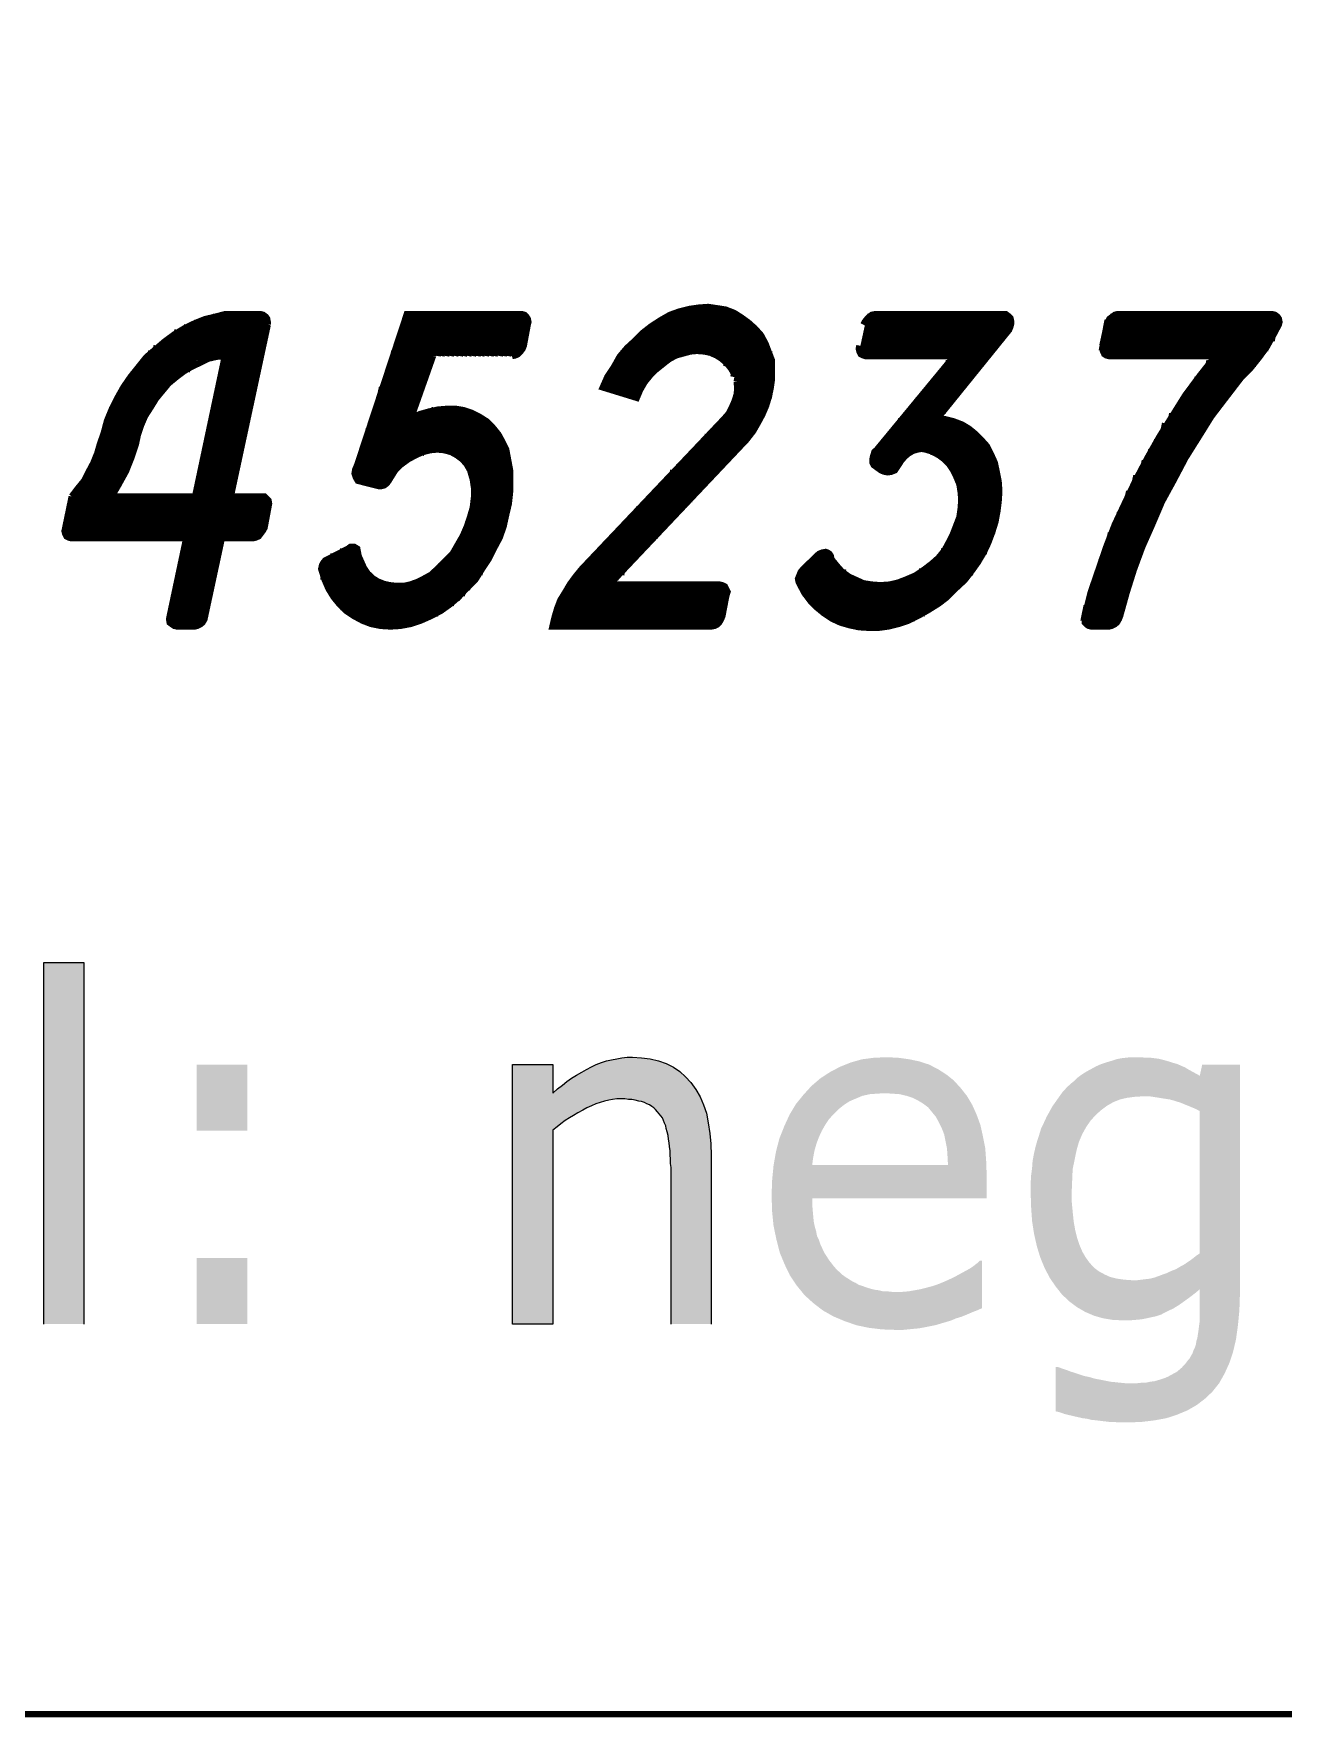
# Model space of a CAD drawing. Extents: x 489 to 720, y 1028 to 1176.
# Drawn here: x 691.658 to 693.833, y 1102.946 to 1105.875 of the extents above; entities that cross this region are included whole.
import ezdxf

# ---------------------------------------------------------------- set-up
doc = ezdxf.new("R2010")
doc.units = 0
doc.header["$MEASUREMENT"] = 0
doc.layers.add('M1280', color=7, linetype='Continuous')

msp = doc.modelspace()

# ---------------------------------------------------------------- hatches: boundary and pattern name
at = {"layer": 'M1280', "linetype": 'Continuous', "ltscale": 0.045455}
for points in [[(691.6761, 1103.6301), (691.6761, 1104.259), (691.7458, 1104.259), (691.7458, 1103.6301)], [(692.7674, 1103.6301), (692.7674, 1103.8876), (692.7674, 1103.8949), (692.7674, 1103.9023), (692.7666, 1103.9096), (692.7666, 1103.917), (692.7657, 1103.9244), (692.7657, 1103.9317), (692.7649, 1103.9391), (692.7641, 1103.9455), (692.7632, 1103.9519), (692.7624, 1103.9584), (692.7607, 1103.9648), (692.759, 1103.9703), (692.7582, 1103.9749), (692.7557, 1103.9795), (692.754, 1103.9841), (692.7523, 1103.9887), (692.7498, 1103.9924), (692.7464, 1103.9961), (692.7439, 1103.9997), (692.7405, 1104.0034), (692.7372, 1104.0062), (692.7338, 1104.0089), (692.7296, 1104.0117), (692.7254, 1104.0135), (692.7212, 1104.0154), (692.7161, 1104.0172), (692.7111, 1104.0181), (692.7052, 1104.02), (692.6993, 1104.0209), (692.6934, 1104.0209), (692.6867, 1104.0218), (692.68, 1104.0218), (692.6733, 1104.0218), (692.6657, 1104.0209), (692.659, 1104.02), (692.6514, 1104.0181), (692.6438, 1104.0154), (692.6363, 1104.0135), (692.6287, 1104.0099), (692.6211, 1104.0062), (692.6136, 1104.0025), (692.6051, 1103.9979), (692.5976, 1103.9933), (692.5909, 1103.9887), (692.5833, 1103.9841), (692.5757, 1103.9786), (692.569, 1103.9731), (692.5614, 1103.9676), (692.5614, 1103.6301), (692.4916, 1103.6301), (692.4916, 1104.0816), (692.5614, 1104.0816), (692.5614, 1104.0319), (692.5698, 1104.0393), (692.5782, 1104.0457), (692.5858, 1104.0522), (692.5942, 1104.0577), (692.6026, 1104.0632), (692.6119, 1104.0687), (692.6203, 1104.0733), (692.6287, 1104.0779), (692.6371, 1104.0816), (692.6463, 1104.0853), (692.6548, 1104.088), (692.664, 1104.0899), (692.6733, 1104.0917), (692.6817, 1104.0935), (692.6909, 1104.0944), (692.7002, 1104.0944), (692.7161, 1104.0935), (692.7313, 1104.0917), (692.7456, 1104.088), (692.759, 1104.0834), (692.7716, 1104.077), (692.7826, 1104.0696), (692.7926, 1104.0604), (692.8019, 1104.0503), (692.8103, 1104.0384), (692.8179, 1104.0255), (692.8238, 1104.0117), (692.8288, 1103.997), (692.8322, 1103.9804), (692.8347, 1103.962), (692.8364, 1103.9437), (692.8372, 1103.9234), (692.8372, 1103.6301)]]:
    msp.add_hatch(color=7, dxfattribs=at).paths.add_polyline_path(points, flags=0)
h = msp.add_hatch(color=7, dxfattribs=at)
h.paths.add_polyline_path([(691.9417, 1103.9666), (691.9417, 1104.0816), (692.03, 1104.0816), (692.03, 1103.9666)], flags=0)
h.paths.add_polyline_path([(691.9417, 1103.6301), (691.9417, 1103.7451), (692.03, 1103.7451), (692.03, 1103.6301)], flags=0)
h = msp.add_hatch(color=7, dxfattribs=at)
h.paths.add_polyline_path([(693.0129, 1103.849), (693.0129, 1103.8388), (693.0138, 1103.8287), (693.0146, 1103.8195), (693.0155, 1103.8094), (693.0171, 1103.8011), (693.0197, 1103.792), (693.0213, 1103.7837), (693.0247, 1103.7763), (693.0272, 1103.769), (693.0306, 1103.7616), (693.034, 1103.7543), (693.0382, 1103.7478), (693.0424, 1103.7414), (693.0466, 1103.7359), (693.0508, 1103.7304), (693.0558, 1103.7248), (693.0609, 1103.7202), (693.0659, 1103.7156), (693.071, 1103.712), (693.0768, 1103.7083), (693.0827, 1103.7046), (693.0886, 1103.7018), (693.0945, 1103.6982), (693.1012, 1103.6963), (693.108, 1103.6936), (693.1147, 1103.6917), (693.1214, 1103.6899), (693.129, 1103.689), (693.1365, 1103.6871), (693.1441, 1103.6871), (693.1517, 1103.6862), (693.1592, 1103.6862), (693.1693, 1103.6862), (693.1803, 1103.6871), (693.1912, 1103.689), (693.2013, 1103.6908), (693.2122, 1103.6936), (693.2223, 1103.6963), (693.2332, 1103.7), (693.2442, 1103.7046), (693.2543, 1103.7092), (693.2635, 1103.7138), (693.2719, 1103.7184), (693.2803, 1103.723), (693.2871, 1103.7267), (693.2938, 1103.7313), (693.2997, 1103.7359), (693.3047, 1103.7405), (693.3081, 1103.7405), (693.3081, 1103.6577), (693.2997, 1103.654), (693.2904, 1103.6504), (693.282, 1103.6467), (693.2728, 1103.643), (693.2635, 1103.6402), (693.2551, 1103.6366), (693.2459, 1103.6338), (693.2366, 1103.6311), (693.2274, 1103.6283), (693.2181, 1103.6265), (693.2089, 1103.6246), (693.1988, 1103.6228), (693.1895, 1103.6219), (693.1794, 1103.6209), (693.1702, 1103.62), (693.1601, 1103.62), (693.1349, 1103.6209), (693.1113, 1103.6237), (693.0895, 1103.6283), (693.0684, 1103.6357), (693.0491, 1103.6439), (693.0314, 1103.654), (693.0146, 1103.6669), (692.9995, 1103.6807), (692.986, 1103.6973), (692.9743, 1103.7147), (692.965, 1103.734), (692.9566, 1103.7543), (692.9507, 1103.7772), (692.9457, 1103.8011), (692.9432, 1103.826), (692.9423, 1103.8536), (692.9432, 1103.8802), (692.9457, 1103.906), (692.9499, 1103.9299), (692.9558, 1103.9529), (692.9642, 1103.974), (692.9734, 1103.9942), (692.9844, 1104.0126), (692.9978, 1104.0292), (693.0121, 1104.0448), (693.0272, 1104.0577), (693.0441, 1104.0687), (693.0617, 1104.0779), (693.0802, 1104.0853), (693.0995, 1104.0908), (693.1206, 1104.0935), (693.1424, 1104.0944), (693.1626, 1104.0935), (693.1819, 1104.0908), (693.1996, 1104.0871), (693.2164, 1104.0816), (693.2324, 1104.0733), (693.2467, 1104.0641), (693.2593, 1104.054), (693.2711, 1104.0411), (693.282, 1104.0273), (693.2913, 1104.0117), (693.2988, 1103.9951), (693.3055, 1103.9768), (693.3098, 1103.9575), (693.314, 1103.9363), (693.3156, 1103.9142), (693.3165, 1103.8903), (693.3165, 1103.849)], flags=0)
h.paths.add_polyline_path([(693.2492, 1103.9069), (693.2484, 1103.9216), (693.2475, 1103.9354), (693.245, 1103.9483), (693.2425, 1103.9602), (693.2383, 1103.9712), (693.2332, 1103.9814), (693.2282, 1103.9906), (693.2215, 1103.9988), (693.2147, 1104.0071), (693.2063, 1104.0135), (693.1971, 1104.0191), (693.1878, 1104.0237), (693.1769, 1104.0273), (693.1651, 1104.0301), (693.1525, 1104.031), (693.1391, 1104.0319), (693.1256, 1104.031), (693.113, 1104.0301), (693.1004, 1104.0273), (693.0895, 1104.0227), (693.0785, 1104.0181), (693.0684, 1104.0117), (693.0592, 1104.0043), (693.0508, 1103.9961), (693.0424, 1103.9869), (693.0356, 1103.9768), (693.0298, 1103.9666), (693.0247, 1103.9556), (693.0205, 1103.9446), (693.0171, 1103.9326), (693.0146, 1103.9198), (693.0129, 1103.9069)], flags=0)
h = msp.add_hatch(color=7, dxfattribs=at)
h.paths.add_polyline_path([(693.7571, 1103.6816), (693.7562, 1103.654), (693.7537, 1103.6283), (693.7503, 1103.6035), (693.7453, 1103.5823), (693.7386, 1103.5621), (693.7302, 1103.5437), (693.7209, 1103.5272), (693.7091, 1103.5124), (693.6965, 1103.5005), (693.6822, 1103.4895), (693.6663, 1103.4803), (693.6486, 1103.4729), (693.6293, 1103.4665), (693.6091, 1103.4628), (693.5864, 1103.46), (693.5628, 1103.4591), (693.5544, 1103.4591), (693.546, 1103.4591), (693.5376, 1103.46), (693.53, 1103.46), (693.5216, 1103.461), (693.5141, 1103.4619), (693.5065, 1103.4628), (693.4981, 1103.4637), (693.4905, 1103.4656), (693.483, 1103.4665), (693.4754, 1103.4683), (693.467, 1103.4702), (693.4594, 1103.472), (693.4519, 1103.4738), (693.4443, 1103.4766), (693.4367, 1103.4784), (693.4367, 1103.5557), (693.4401, 1103.5557), (693.4451, 1103.5538), (693.4502, 1103.552), (693.4561, 1103.5501), (693.4628, 1103.5474), (693.4695, 1103.5455), (693.4771, 1103.5428), (693.4855, 1103.54), (693.4947, 1103.5382), (693.504, 1103.5354), (693.5132, 1103.5336), (693.5225, 1103.5318), (693.5317, 1103.5299), (693.541, 1103.529), (693.5494, 1103.5281), (693.5586, 1103.5272), (693.5679, 1103.5272), (693.5771, 1103.5272), (693.5855, 1103.5281), (693.5931, 1103.5281), (693.6007, 1103.5299), (693.6082, 1103.5308), (693.615, 1103.5327), (693.6209, 1103.5345), (693.6267, 1103.5364), (693.6326, 1103.5391), (693.6377, 1103.5419), (693.6427, 1103.5446), (693.6478, 1103.5474), (693.652, 1103.5511), (693.6562, 1103.5547), (693.6595, 1103.5584), (693.6629, 1103.5621), (693.6663, 1103.5667), (693.6696, 1103.5704), (693.6721, 1103.575), (693.6747, 1103.5796), (693.6763, 1103.5842), (693.6789, 1103.5897), (693.6806, 1103.5952), (693.6814, 1103.6007), (693.6831, 1103.6062), (693.6839, 1103.6117), (693.6848, 1103.6173), (693.6856, 1103.6237), (693.6864, 1103.6301), (693.6873, 1103.6366), (693.6873, 1103.643), (693.6873, 1103.6504), (693.6873, 1103.6908), (693.6797, 1103.6844), (693.6713, 1103.6779), (693.6637, 1103.6724), (693.6562, 1103.6669), (693.6494, 1103.6623), (693.6419, 1103.6577), (693.6343, 1103.654), (693.6267, 1103.6504), (693.62, 1103.6467), (693.6116, 1103.6439), (693.6032, 1103.6421), (693.5948, 1103.6402), (693.5855, 1103.6384), (693.5755, 1103.6375), (693.5645, 1103.6366), (693.5544, 1103.6366), (693.5359, 1103.6375), (693.5191, 1103.6402), (693.5031, 1103.6448), (693.488, 1103.6513), (693.4737, 1103.6596), (693.4603, 1103.6697), (693.4476, 1103.6816), (693.4367, 1103.6954), (693.4266, 1103.7101), (693.4174, 1103.7276), (693.4098, 1103.746), (693.4039, 1103.7653), (693.3989, 1103.7874), (693.3955, 1103.8094), (693.3938, 1103.8342), (693.393, 1103.86), (693.393, 1103.8747), (693.3938, 1103.8885), (693.3955, 1103.9014), (693.3964, 1103.9142), (693.3989, 1103.9271), (693.4014, 1103.9381), (693.4048, 1103.9501), (693.4081, 1103.9602), (693.4115, 1103.9712), (693.4165, 1103.9814), (693.4207, 1103.9906), (693.4258, 1103.9997), (693.4308, 1104.0089), (693.4367, 1104.0172), (693.4426, 1104.0255), (693.4485, 1104.0338), (693.4552, 1104.0411), (693.4619, 1104.0476), (693.4687, 1104.0531), (693.4754, 1104.0595), (693.483, 1104.065), (693.4905, 1104.0696), (693.4989, 1104.0742), (693.5073, 1104.0788), (693.5158, 1104.0825), (693.5242, 1104.0853), (693.5334, 1104.088), (693.5418, 1104.0908), (693.5502, 1104.0926), (693.5586, 1104.0935), (693.567, 1104.0944), (693.5755, 1104.0944), (693.5847, 1104.0944), (693.5931, 1104.0935), (693.6015, 1104.0935), (693.6091, 1104.0926), (693.6158, 1104.0917), (693.6234, 1104.0899), (693.6301, 1104.088), (693.636, 1104.0862), (693.6419, 1104.0843), (693.6486, 1104.0825), (693.6545, 1104.0797), (693.6612, 1104.077), (693.6671, 1104.0733), (693.6738, 1104.0696), (693.6806, 1104.0659), (693.6873, 1104.0623), (693.6915, 1104.0816), (693.7571, 1104.0816), (693.7571, 1103.6807)], flags=0)
h.paths.add_polyline_path([(693.6873, 1104.0007), (693.6806, 1104.0043), (693.6738, 1104.0071), (693.6671, 1104.0099), (693.6604, 1104.0126), (693.6536, 1104.0154), (693.6478, 1104.0172), (693.6419, 1104.0191), (693.6351, 1104.0209), (693.6293, 1104.0218), (693.6234, 1104.0227), (693.6175, 1104.0237), (693.6116, 1104.0246), (693.6057, 1104.0255), (693.5998, 1104.0264), (693.5939, 1104.0264), (693.5881, 1104.0264), (693.5738, 1104.0255), (693.5603, 1104.0237), (693.5485, 1104.0209), (693.5368, 1104.0163), (693.5258, 1104.0099), (693.5158, 1104.0025), (693.5065, 1103.9942), (693.4973, 1103.9841), (693.4897, 1103.9731), (693.483, 1103.9611), (693.4771, 1103.9473), (693.4729, 1103.9326), (693.4695, 1103.9161), (693.4661, 1103.8995), (693.4653, 1103.8811), (693.4645, 1103.8618), (693.4645, 1103.8434), (693.4661, 1103.826), (693.4678, 1103.8094), (693.4703, 1103.7947), (693.4737, 1103.7809), (693.4779, 1103.768), (693.483, 1103.7561), (693.4888, 1103.746), (693.4956, 1103.7368), (693.5031, 1103.7285), (693.5115, 1103.7221), (693.5216, 1103.7166), (693.5317, 1103.712), (693.5435, 1103.7092), (693.5561, 1103.7074), (693.5704, 1103.7064), (693.578, 1103.7064), (693.5855, 1103.7074), (693.5931, 1103.7083), (693.6007, 1103.7092), (693.6082, 1103.711), (693.6158, 1103.7138), (693.6234, 1103.7166), (693.6309, 1103.7193), (693.6385, 1103.723), (693.6461, 1103.7258), (693.6536, 1103.7304), (693.6604, 1103.734), (693.6671, 1103.7386), (693.6738, 1103.7432), (693.6806, 1103.7487), (693.6873, 1103.7533)], flags=0)

# ---------------------------------------------------------------- linework, layer by layer
at = {"layer": 'M1280', "color": 7, "linetype": 'Continuous', "ltscale": 0.045455, "const_width": 0.0112}
for points in [[(675.0281, 1118.0131), (675.0281, 1120.0154), (720.2213, 1120.0154), (720.2213, 1102.9517), (675.0281, 1102.9517)], [(692.0656, 1105.3688), (692.0656, 1105.3733), (692.0645, 1105.379), (692.0622, 1105.3824), (692.0577, 1105.3858), (692.0531, 1105.387), (691.9918, 1105.387), (691.9736, 1105.3824), (691.9554, 1105.3779), (691.9384, 1105.371), (691.9202, 1105.362), (691.9031, 1105.3517), (691.8861, 1105.3392), (691.8702, 1105.3256), (691.8543, 1105.312), (691.8406, 1105.2949), (691.827, 1105.2779), (691.8145, 1105.2597), (691.8043, 1105.2415), (691.7941, 1105.221), (691.7861, 1105.2017), (691.7804, 1105.1801), (691.7736, 1105.1608), (691.7691, 1105.1449), (691.7622, 1105.1279), (691.7543, 1105.1131), (691.7463, 1105.0972), (691.735, 1105.0835), (691.7247, 1105.0699)], [(692.0066, 1105.387), (691.8952, 1104.862), (691.8941, 1104.8563), (691.8952, 1104.8506), (691.8997, 1104.8472), (691.9031, 1104.8449), (691.9077, 1104.8438), (691.9384, 1104.8438), (691.9429, 1104.8449), (691.9475, 1104.8472), (691.952, 1104.8506), (691.9554, 1104.8563), (691.9566, 1104.862)], [(691.8997, 1104.8438), (692.0145, 1105.387)], [(691.9077, 1104.8438), (692.0225, 1105.387)], [(691.9145, 1104.8438), (692.0304, 1105.387)], [(691.9225, 1104.8438), (692.0384, 1105.387)], [(691.9293, 1104.8438), (692.0452, 1105.387)], [(691.9384, 1104.8438), (692.0531, 1105.387)], [(691.9463, 1104.8438), (692.0611, 1105.387)], [(691.9588, 1105.3063), (691.9759, 1105.387)], [(691.9679, 1105.3142), (691.9838, 1105.387)], [(691.9759, 1105.3142), (691.9918, 1105.387)], [(691.9838, 1105.3142), (691.9997, 1105.387)], [(692.3531, 1105.3142), (692.3145, 1105.2051), (692.3304, 1105.2131), (692.3463, 1105.2176), (692.3622, 1105.221), (692.377, 1105.2222), (692.3929, 1105.2222), (692.4066, 1105.2199), (692.4202, 1105.2154), (692.4338, 1105.2085), (692.4463, 1105.2006), (692.4566, 1105.1904), (692.4668, 1105.1779), (692.4736, 1105.1654), (692.4804, 1105.1517), (692.4838, 1105.1335), (692.4872, 1105.1154), (692.4872, 1105.096), (692.4872, 1105.0779), (692.485, 1105.0574), (692.4804, 1105.0381), (692.4759, 1105.0176), (692.4691, 1104.9983), (692.4588, 1104.979), (692.4497, 1104.9608), (692.4384, 1104.9438), (692.427, 1104.9256), (692.4122, 1104.9108), (692.3975, 1104.8949), (692.3827, 1104.8824), (692.3668, 1104.871), (692.3497, 1104.862), (692.3316, 1104.854), (692.3145, 1104.8483), (692.2963, 1104.8449), (692.2793, 1104.8438), (692.2622, 1104.8449), (692.2452, 1104.8483), (692.2304, 1104.854), (692.2156, 1104.862), (692.202, 1104.871), (692.1906, 1104.8824), (692.1804, 1104.8949), (692.1713, 1104.9097), (692.1645, 1104.9256), (692.1588, 1104.9438), (692.16, 1104.9495), (692.1622, 1104.954), (692.1656, 1104.9585), (692.1702, 1104.9608), (692.2054, 1104.979), (692.21, 1104.9824), (692.2156, 1104.9824), (692.2213, 1104.979), (692.2236, 1104.9665), (692.2281, 1104.9563), (692.2327, 1104.946), (692.2395, 1104.9358), (692.2475, 1104.9279), (692.2566, 1104.9222), (692.2679, 1104.9176), (692.2781, 1104.9154), (692.2895, 1104.9142), (692.302, 1104.9142), (692.3134, 1104.9165), (692.3259, 1104.921), (692.3372, 1104.9267), (692.3497, 1104.9335), (692.3622, 1104.9449), (692.3747, 1104.9574), (692.3872, 1104.9699), (692.3963, 1104.9858), (692.4054, 1105.0017), (692.4122, 1105.0176), (692.4179, 1105.0347), (692.4225, 1105.0506), (692.4247, 1105.0688), (692.4247, 1105.0847), (692.4225, 1105.0995), (692.4179, 1105.1154), (692.4122, 1105.1256), (692.4043, 1105.1347), (692.3952, 1105.1415), (692.385, 1105.1472), (692.3725, 1105.1506), (692.3611, 1105.1517), (692.3486, 1105.1506), (692.335, 1105.1472), (692.3225, 1105.1415), (692.31, 1105.1347), (692.2975, 1105.1256), (692.2872, 1105.1154), (692.2759, 1105.0972), (692.2725, 1105.0926), (692.2679, 1105.0892), (692.2634, 1105.0881), (692.2588, 1105.0881), (692.2225, 1105.0972), (692.2191, 1105.1029), (692.2168, 1105.1097), (692.2179, 1105.1165), (692.2213, 1105.1245), (692.3077, 1105.387), (692.5077, 1105.387), (692.5122, 1105.3858), (692.5156, 1105.3824), (692.5179, 1105.379), (692.5191, 1105.3733), (692.5179, 1105.3688), (692.5111, 1105.3324), (692.5088, 1105.3267), (692.5054, 1105.3222), (692.5009, 1105.3176), (692.4963, 1105.3154), (692.4906, 1105.3142)], [(692.2429, 1105.0881), (692.3077, 1105.387)], [(692.2509, 1105.0881), (692.3145, 1105.387)], [(692.2588, 1105.0881), (692.3225, 1105.387)], [(692.2668, 1105.0881), (692.3293, 1105.387)], [(692.2759, 1105.0972), (692.3372, 1105.387)], [(692.2872, 1105.1154), (692.3463, 1105.387)], [(692.2963, 1105.1245), (692.3531, 1105.387)], [(692.3338, 1105.2597), (692.3611, 1105.387)], [(692.3531, 1105.3142), (692.3679, 1105.387)], [(692.3611, 1105.3142), (692.3759, 1105.387)], [(692.3679, 1105.3142), (692.3838, 1105.387)], [(692.3759, 1105.3142), (692.3918, 1105.387)], [(692.3838, 1105.3142), (692.3997, 1105.387)], [(692.3918, 1105.3142), (692.4066, 1105.387)], [(692.3997, 1105.3142), (692.4145, 1105.387)], [(692.4066, 1105.3142), (692.4225, 1105.387)], [(692.4145, 1105.3142), (692.4304, 1105.387)], [(692.4225, 1105.3142), (692.4372, 1105.387)], [(692.4304, 1105.3142), (692.4452, 1105.387)], [(692.4372, 1105.3142), (692.4531, 1105.387)], [(692.4452, 1105.3142), (692.46, 1105.387)], [(692.4531, 1105.3142), (692.4691, 1105.387)], [(692.46, 1105.3142), (692.4759, 1105.387)], [(692.4691, 1105.3142), (692.4838, 1105.387)], [(692.4759, 1105.3142), (692.4906, 1105.387)], [(692.4838, 1105.3142), (692.4986, 1105.387)], [(692.4906, 1105.3142), (692.5077, 1105.387)], [(692.4986, 1105.3142), (692.5145, 1105.387)], [(692.8816, 1105.2699), (692.8827, 1105.2574), (692.8816, 1105.2472), (692.8781, 1105.2358), (692.8736, 1105.2256), (692.8679, 1105.2142), (692.86, 1105.2051), (692.6122, 1104.9438), (692.602, 1104.9313), (692.5918, 1104.9176), (692.5838, 1104.904), (692.5747, 1104.8892), (692.5691, 1104.8745), (692.5645, 1104.8585), (692.5611, 1104.8438), (692.8372, 1104.8438), (692.8429, 1104.8449), (692.8475, 1104.8472), (692.8509, 1104.8506), (692.8543, 1104.8563), (692.8566, 1104.862), (692.8634, 1104.8972), (692.8656, 1104.904), (692.8634, 1104.9085), (692.8611, 1104.9131), (692.8566, 1104.9154), (692.852, 1104.9165), (692.66, 1104.9165), (692.8986, 1105.1688), (692.91, 1105.1835), (692.9179, 1105.1972), (692.9259, 1105.212), (692.9327, 1105.2279), (692.9372, 1105.2426), (692.9406, 1105.2585), (692.9429, 1105.2745), (692.9429, 1105.2904), (692.9429, 1105.3063), (692.9372, 1105.321), (692.9316, 1105.3358), (692.9236, 1105.3506), (692.9134, 1105.362), (692.902, 1105.3722), (692.8895, 1105.3813), (692.877, 1105.3892), (692.8622, 1105.3949), (692.8475, 1105.3972), (692.8316, 1105.3995), (692.8156, 1105.3983), (692.7997, 1105.396), (692.7816, 1105.3915), (692.7656, 1105.3858), (692.7497, 1105.3767), (692.7338, 1105.3665), (692.7191, 1105.3551), (692.7054, 1105.3415), (692.6906, 1105.3279), (692.6781, 1105.3131), (692.6679, 1105.2949), (692.6566, 1105.2779), (692.6486, 1105.2597), (692.7077, 1105.2415), (692.7134, 1105.2551), (692.7213, 1105.2688), (692.7304, 1105.2801), (692.7406, 1105.2904), (692.752, 1105.2995), (692.7634, 1105.3085), (692.7759, 1105.3154), (692.7884, 1105.3188), (692.8009, 1105.3222), (692.8122, 1105.3233), (692.8259, 1105.3222), (692.8361, 1105.3199), (692.8463, 1105.3154), (692.8554, 1105.3097), (692.8656, 1105.3006), (692.8725, 1105.2915), (692.8781, 1105.2813)], [(692.7497, 1105.296), (692.7679, 1105.387)], [(692.7588, 1105.3063), (692.7759, 1105.387)], [(692.7679, 1105.3142), (692.7861, 1105.396)], [(692.7759, 1105.3142), (692.7941, 1105.396)], [(692.7827, 1105.3142), (692.8009, 1105.396)], [(692.7941, 1105.3233), (692.8088, 1105.396)], [(692.8009, 1105.3233), (692.8156, 1105.396)], [(692.8088, 1105.3233), (692.8236, 1105.396)], [(692.8156, 1105.3233), (692.8316, 1105.396)], [(692.8236, 1105.3233), (692.8395, 1105.396)], [(692.8316, 1105.3233), (692.8475, 1105.396)], [(692.8372, 1105.3142), (692.8543, 1105.396)], [(692.8452, 1105.3142), (692.8622, 1105.396)], [(692.852, 1105.3142), (692.8702, 1105.396)], [(692.8577, 1105.3063), (692.8759, 1105.387)], [(692.8634, 1105.296), (692.8838, 1105.387)], [(693.0952, 1105.3324), (693.0941, 1105.3267), (693.0952, 1105.3222), (693.0975, 1105.3176), (693.102, 1105.3154), (693.1054, 1105.3142), (693.26, 1105.3142), (693.1259, 1105.1517), (693.1213, 1105.1472), (693.1191, 1105.1404), (693.1179, 1105.1347), (693.1179, 1105.129), (693.1202, 1105.1245), (693.1327, 1105.1154), (693.1384, 1105.1131), (693.1441, 1105.112), (693.1509, 1105.1131), (693.1566, 1105.1154), (693.1679, 1105.1324), (693.1736, 1105.1392), (693.1804, 1105.1449), (693.1884, 1105.1495), (693.1963, 1105.1517), (693.2031, 1105.1529), (693.21, 1105.1517), (693.2213, 1105.1483), (693.2338, 1105.1415), (693.2429, 1105.1347), (693.2509, 1105.1267), (693.2577, 1105.1165), (693.2634, 1105.1051), (693.2691, 1105.0915), (693.2713, 1105.0779), (693.2725, 1105.0642), (693.2713, 1105.0483), (693.2691, 1105.0335), (693.2634, 1105.0188), (693.2577, 1105.004), (693.2509, 1104.9904), (693.2429, 1104.9756), (693.2327, 1104.9631), (693.2213, 1104.9529), (693.2077, 1104.9426), (693.1929, 1104.9324), (693.177, 1104.9256), (693.1622, 1104.9199), (693.1475, 1104.9165), (693.1316, 1104.9154), (693.1168, 1104.9165), (693.102, 1104.9188), (693.0895, 1104.9245), (693.077, 1104.9301), (693.0645, 1104.9392), (693.0554, 1104.9495), (693.0463, 1104.9608), (693.0452, 1104.9665), (693.0429, 1104.9699), (693.0395, 1104.9722), (693.0361, 1104.9733), (693.0304, 1104.9722), (693.0247, 1104.9699), (692.9975, 1104.9438), (692.9929, 1104.9381), (692.9906, 1104.9324), (692.9884, 1104.9267), (692.9895, 1104.921), (692.9918, 1104.9165), (692.9997, 1104.9017), (693.01, 1104.8881), (693.0213, 1104.8767), (693.0338, 1104.8665), (693.0475, 1104.8574), (693.0622, 1104.8506), (693.0781, 1104.846), (693.0941, 1104.8426), (693.1111, 1104.8415), (693.1281, 1104.8415), (693.1452, 1104.8438), (693.1634, 1104.8483), (693.1804, 1104.854), (693.1986, 1104.8631), (693.2145, 1104.8722), (693.2327, 1104.8835), (693.2475, 1104.8949), (693.2622, 1104.9097), (693.2781, 1104.9245), (693.2895, 1104.9392), (693.3009, 1104.9551), (693.3111, 1104.9722), (693.3191, 1104.9892), (693.3259, 1105.0074), (693.3316, 1105.0256), (693.335, 1105.0438), (693.3372, 1105.0608), (693.3384, 1105.079), (693.3372, 1105.096), (693.3338, 1105.1131), (693.3304, 1105.129), (693.3236, 1105.1438), (693.3168, 1105.1574), (693.3066, 1105.1688), (693.2963, 1105.179), (693.285, 1105.1881), (693.2736, 1105.1949), (693.2588, 1105.2006), (693.2452, 1105.204), (693.2304, 1105.2051), (693.3554, 1105.3597), (693.3577, 1105.3654), (693.3588, 1105.3699), (693.3588, 1105.3756), (693.3577, 1105.3801), (693.3543, 1105.3835), (693.3497, 1105.387), (693.3441, 1105.387), (693.1225, 1105.387), (693.1168, 1105.3858), (693.1122, 1105.3824), (693.1088, 1105.379), (693.1043, 1105.3733), (693.102, 1105.3688)], [(693.0986, 1105.3142), (693.1145, 1105.387)], [(693.1054, 1105.3142), (693.1225, 1105.387)], [(693.1145, 1105.3142), (693.1293, 1105.387)], [(693.1225, 1105.3142), (693.1372, 1105.387)], [(693.1293, 1105.3142), (693.1441, 1105.387)], [(693.1372, 1105.3142), (693.1531, 1105.387)], [(693.1441, 1105.3142), (693.16, 1105.387)], [(693.1531, 1105.3142), (693.1679, 1105.387)], [(693.16, 1105.3142), (693.1759, 1105.387)], [(693.1679, 1105.3142), (693.1827, 1105.387)], [(693.1759, 1105.3142), (693.1918, 1105.387)], [(693.1827, 1105.3142), (693.1986, 1105.387)], [(693.1918, 1105.3142), (693.2066, 1105.387)], [(693.1986, 1105.3142), (693.2145, 1105.387)], [(693.2066, 1105.3142), (693.2213, 1105.387)], [(693.2145, 1105.3142), (693.2304, 1105.387)], [(693.2213, 1105.3142), (693.2372, 1105.387)], [(693.2304, 1105.3142), (693.2452, 1105.387)], [(693.2372, 1105.3142), (693.252, 1105.387)], [(693.2452, 1105.3142), (693.26, 1105.387)], [(693.2509, 1105.2335), (693.2838, 1105.387)], [(693.252, 1105.3142), (693.2691, 1105.387)], [(693.26, 1105.3142), (693.2759, 1105.387)], [(693.26, 1105.2415), (693.2906, 1105.387)], [(693.2725, 1105.2597), (693.2986, 1105.387)], [(693.2816, 1105.2699), (693.3054, 1105.387)], [(693.2929, 1105.287), (693.3145, 1105.387)], [(693.302, 1105.296), (693.3225, 1105.387)], [(693.3122, 1105.3063), (693.3293, 1105.387)], [(693.3236, 1105.3233), (693.3372, 1105.387)], [(693.3441, 1105.387), (693.3327, 1105.3324)], [(693.3441, 1105.3506), (693.3531, 1105.387)], [(693.5179, 1105.3324), (693.5179, 1105.3267), (693.5191, 1105.3222), (693.5213, 1105.3176), (693.5247, 1105.3154), (693.5293, 1105.3142), (693.7145, 1105.3142), (693.6884, 1105.2813), (693.6622, 1105.246), (693.6395, 1105.2097), (693.6168, 1105.1733), (693.5963, 1105.137), (693.5759, 1105.0983), (693.5577, 1105.0597), (693.5395, 1105.021), (693.5247, 1104.9824), (693.5111, 1104.9426), (693.4975, 1104.9029), (693.4872, 1104.862), (693.4872, 1104.8563), (693.4872, 1104.8506), (693.4906, 1104.8472), (693.4941, 1104.8449), (693.4986, 1104.8438), (693.5293, 1104.8438), (693.5338, 1104.8449), (693.5384, 1104.8472), (693.5429, 1104.8506), (693.5463, 1104.8563), (693.5486, 1104.862), (693.56, 1104.9029), (693.5725, 1104.9426), (693.5872, 1104.9824), (693.6043, 1105.021), (693.6213, 1105.0608), (693.6418, 1105.0983), (693.6622, 1105.137), (693.685, 1105.1733), (693.7077, 1105.2097), (693.7338, 1105.2438), (693.76, 1105.2779), (693.7759, 1105.2938), (693.7895, 1105.3108), (693.8031, 1105.329), (693.8145, 1105.3495), (693.8247, 1105.3688), (693.8259, 1105.3733), (693.8247, 1105.379), (693.8225, 1105.3824), (693.8179, 1105.3858), (693.8134, 1105.387), (693.5441, 1105.387), (693.5395, 1105.3858), (693.535, 1105.3824), (693.5304, 1105.379), (693.527, 1105.3733), (693.5259, 1105.3688), (693.5179, 1105.3324), (693.5259, 1105.3688)], [(693.5225, 1105.3142), (693.5372, 1105.387)], [(693.5293, 1105.3142), (693.5441, 1105.387)], [(693.5372, 1105.3142), (693.5531, 1105.387)], [(693.5441, 1105.3142), (693.56, 1105.387)], [(693.5531, 1105.3142), (693.5679, 1105.387)], [(693.56, 1105.3142), (693.5759, 1105.387)], [(693.5679, 1105.3142), (693.5827, 1105.387)], [(693.5759, 1105.3142), (693.5918, 1105.387)], [(693.5827, 1105.3142), (693.5986, 1105.387)], [(693.5918, 1105.3142), (693.6066, 1105.387)], [(693.5986, 1105.3142), (693.6134, 1105.387)], [(693.6066, 1105.3142), (693.6213, 1105.387)], [(693.6134, 1105.3142), (693.6293, 1105.387)], [(693.6213, 1105.3142), (693.6372, 1105.387)], [(693.6293, 1105.3142), (693.6452, 1105.387)], [(693.6372, 1105.3142), (693.652, 1105.387)], [(693.6452, 1105.3142), (693.66, 1105.387)], [(693.652, 1105.3142), (693.6668, 1105.387)], [(693.66, 1105.3142), (693.6759, 1105.387)], [(693.6668, 1105.3142), (693.6838, 1105.387)], [(693.6759, 1105.3142), (693.6906, 1105.387)], [(693.6838, 1105.3142), (693.6986, 1105.387)], [(693.685, 1105.1779), (693.7293, 1105.387)], [(693.6906, 1105.3142), (693.7054, 1105.387)], [(693.6963, 1105.1972), (693.7372, 1105.387)], [(693.6986, 1105.3142), (693.7145, 1105.387)], [(693.7054, 1105.3142), (693.7213, 1105.387)], [(693.7054, 1105.2051), (693.7441, 1105.387)], [(693.7179, 1105.2245), (693.7531, 1105.387)], [(693.7293, 1105.2415), (693.76, 1105.387)], [(693.7384, 1105.2506), (693.7679, 1105.387)], [(693.7497, 1105.2699), (693.7759, 1105.387)], [(693.76, 1105.2779), (693.7827, 1105.387)], [(693.7702, 1105.287), (693.7906, 1105.387)], [(693.7793, 1105.296), (693.7986, 1105.387)], [(693.7906, 1105.3142), (693.8066, 1105.387)], [(693.8009, 1105.3233), (693.8134, 1105.387)], [(693.8122, 1105.3404), (693.8213, 1105.387)], [(691.8872, 1105.2597), (691.9088, 1105.3597)], [(691.8986, 1105.2699), (691.9168, 1105.3597)], [(691.9077, 1105.2779), (691.9259, 1105.3688)], [(691.9168, 1105.287), (691.9338, 1105.3688)], [(691.9247, 1105.287), (691.9441, 1105.3767)], [(691.9338, 1105.296), (691.952, 1105.3767)], [(691.9441, 1105.3063), (691.9588, 1105.3767)], [(691.952, 1105.3063), (691.9668, 1105.3767)], [(691.9566, 1104.862), (692.0656, 1105.3688)], [(692.6986, 1105.2415), (692.7236, 1105.3597)], [(692.7077, 1105.2415), (692.7338, 1105.3688)], [(692.7202, 1105.2699), (692.7406, 1105.3688)], [(692.7293, 1105.2779), (692.7509, 1105.3767)], [(692.7384, 1105.287), (692.7588, 1105.3767)], [(692.8577, 1105.1245), (692.9111, 1105.3688)], [(692.8702, 1105.1415), (692.9168, 1105.3597)], [(692.8725, 1105.296), (692.8895, 1105.3767)], [(692.8759, 1105.2779), (692.8963, 1105.3767)], [(692.8816, 1105.2699), (692.902, 1105.3688)], [(693.3554, 1105.3597), (693.3588, 1105.3767)], [(693.5168, 1105.3233), (693.527, 1105.3767)], [(691.8361, 1105.1608), (691.8725, 1105.3324)], [(691.8543, 1105.2142), (691.8804, 1105.3324)], [(691.8668, 1105.2335), (691.8895, 1105.3404)], [(691.8781, 1105.2506), (691.8997, 1105.3506)], [(692.6781, 1105.2506), (692.6952, 1105.3324)], [(692.685, 1105.2506), (692.7054, 1105.3404)], [(692.6929, 1105.2506), (692.7145, 1105.3506)], [(692.8793, 1105.1517), (692.9225, 1105.3506)], [(692.8895, 1105.1608), (692.9281, 1105.3404)], [(692.8986, 1105.1688), (692.9338, 1105.3324)], [(691.7793, 1104.9972), (691.8418, 1105.296)], [(691.9918, 1105.3142), (691.977, 1105.3131), (691.9622, 1105.3097), (691.9486, 1105.3029), (691.9338, 1105.296), (691.9202, 1105.2881), (691.9066, 1105.2779), (691.8929, 1105.2665), (691.8816, 1105.2529), (691.8713, 1105.2404), (691.8622, 1105.2256), (691.852, 1105.2097), (691.8452, 1105.1938), (691.8395, 1105.1767), (691.8361, 1105.1608), (691.8281, 1105.137), (691.8191, 1105.1142), (691.8066, 1105.0915), (691.7941, 1105.0699), (691.9406, 1105.0699)], [(691.8054, 1105.0881), (691.8509, 1105.3063)], [(691.8191, 1105.1154), (691.8634, 1105.3233)], [(692.2372, 1105.0972), (692.2861, 1105.3233)], [(692.6645, 1105.2597), (692.6747, 1105.3063)], [(692.6702, 1105.2506), (692.685, 1105.3233)], [(692.9111, 1105.1881), (692.9384, 1105.3233)], [(692.9225, 1105.2051), (692.9429, 1105.3063)], [(693.2179, 1105.1517), (693.2509, 1105.3063)], [(693.2395, 1105.2142), (693.26, 1105.3142)], [(693.6736, 1105.1608), (693.7043, 1105.3063)], [(691.7622, 1104.9972), (691.8213, 1105.2699)], [(691.7702, 1104.9972), (691.8327, 1105.287)], [(692.6566, 1105.2597), (692.6622, 1105.287)], [(693.2031, 1105.1517), (693.2304, 1105.2779)], [(693.21, 1105.1517), (693.2395, 1105.287)], [(693.6486, 1105.1154), (693.6838, 1105.2779)], [(693.66, 1105.1324), (693.6929, 1105.287)], [(691.7554, 1104.9972), (691.8088, 1105.2506)], [(692.2304, 1105.0972), (692.2645, 1105.2597)], [(692.9372, 1105.2415), (692.9406, 1105.2597)], [(693.177, 1105.1415), (693.1986, 1105.2415)], [(693.1861, 1105.1517), (693.2088, 1105.2506)], [(693.1952, 1105.1517), (693.2179, 1105.2597)], [(693.6213, 1105.0608), (693.66, 1105.2415)], [(693.6361, 1105.0881), (693.6725, 1105.2597)], [(691.7475, 1104.9972), (691.7952, 1105.2245)], [(692.3168, 1105.1415), (692.3316, 1105.2142)], [(692.3236, 1105.1415), (692.3395, 1105.2142)], [(692.3316, 1105.1415), (692.3475, 1105.2142)], [(692.3418, 1105.1517), (692.3566, 1105.2245)], [(692.3497, 1105.1517), (692.3645, 1105.2245)], [(692.3566, 1105.1517), (692.3725, 1105.2245)], [(692.3645, 1105.1517), (692.3793, 1105.2245)], [(692.3725, 1105.1517), (692.3884, 1105.2245)], [(692.3793, 1105.1517), (692.3952, 1105.2245)], [(692.3861, 1105.1415), (692.4031, 1105.2245)], [(692.3941, 1105.1415), (692.4088, 1105.2142)], [(692.4009, 1105.1415), (692.4156, 1105.2142)], [(692.4066, 1105.1324), (692.4247, 1105.2142)], [(692.4122, 1105.1245), (692.4316, 1105.2142)], [(692.8486, 1105.1154), (692.8725, 1105.2245)], [(693.1566, 1105.1154), (693.177, 1105.2142)], [(693.1679, 1105.1324), (693.1884, 1105.2245)], [(693.5929, 1104.9972), (693.6395, 1105.2142)], [(693.6077, 1105.0335), (693.6486, 1105.2245)], [(692.2225, 1105.0972), (692.2418, 1105.1881)], [(692.3077, 1105.1324), (692.3225, 1105.2051)], [(692.3941, 1104.8892), (692.4566, 1105.1881)], [(692.4179, 1105.1154), (692.4372, 1105.2051)], [(692.4225, 1105.0972), (692.4452, 1105.2051)], [(692.4247, 1105.0699), (692.4509, 1105.1972)], [(692.8202, 1105.0881), (692.8418, 1105.1881)], [(692.8304, 1105.0972), (692.8509, 1105.1972)], [(692.8395, 1105.1063), (692.86, 1105.2051)], [(693.1406, 1105.1154), (693.1566, 1105.1881)], [(693.1497, 1105.1154), (693.1679, 1105.2051)], [(693.2236, 1105.1415), (693.2372, 1105.2051)], [(693.2316, 1105.1415), (693.2452, 1105.2051)], [(693.2395, 1105.1415), (693.252, 1105.2051)], [(693.2452, 1105.1324), (693.2577, 1105.1972)], [(693.2509, 1105.1245), (693.2656, 1105.1972)], [(693.2566, 1105.1154), (693.2736, 1105.1972)], [(693.2622, 1105.1063), (693.2793, 1105.1881)], [(693.2691, 1105.0972), (693.2872, 1105.1881)], [(693.5759, 1104.9529), (693.627, 1105.1972)], [(691.7406, 1104.9972), (691.7736, 1105.1608)], [(692.4031, 1104.8972), (692.4634, 1105.1779)], [(692.4122, 1104.9074), (692.4691, 1105.1688)], [(692.4247, 1104.9245), (692.4747, 1105.1608)], [(692.4338, 1104.9335), (692.4804, 1105.1517)], [(692.7895, 1105.0517), (692.81, 1105.1517)], [(692.7986, 1105.0608), (692.8202, 1105.1608)], [(692.81, 1105.079), (692.8316, 1105.1779)], [(693.1202, 1105.1245), (693.1259, 1105.1517)], [(693.1281, 1105.1245), (693.135, 1105.1608)], [(693.1327, 1105.1154), (693.1475, 1105.1779)], [(693.2395, 1104.8892), (693.2997, 1105.1779)], [(693.2486, 1104.8972), (693.3054, 1105.1688)], [(693.2577, 1104.9074), (693.3122, 1105.1608)], [(693.2691, 1104.9165), (693.3179, 1105.1517)], [(693.2725, 1105.079), (693.2929, 1105.1779)], [(693.5372, 1104.8438), (693.6031, 1105.1517)], [(693.5531, 1104.8801), (693.6134, 1105.1688)], [(692.4452, 1104.9529), (692.4838, 1105.1324)], [(692.7611, 1105.0256), (692.7816, 1105.1245)], [(692.7702, 1105.0335), (692.7918, 1105.1324)], [(692.7793, 1105.0426), (692.8009, 1105.1415)], [(693.2781, 1104.9245), (693.3236, 1105.1415)], [(693.2872, 1104.9335), (693.3293, 1105.1324)], [(693.5293, 1104.8438), (693.5918, 1105.1324)], [(691.7247, 1104.9972), (691.7463, 1105.0972)], [(691.7316, 1104.9972), (691.7577, 1105.1154)], [(692.4577, 1104.979), (692.4872, 1105.1154)], [(692.7384, 1104.9972), (692.7611, 1105.0972)], [(692.7509, 1105.0154), (692.7713, 1105.1154)], [(693.2986, 1104.9529), (693.3327, 1105.1154)], [(693.3111, 1104.9699), (693.3372, 1105.0972)], [(693.5225, 1104.8438), (693.577, 1105.1063)], [(691.7247, 1105.0699), (691.7134, 1105.0154), (691.7122, 1105.0097), (691.7134, 1105.0051), (691.7156, 1105.0006), (691.7202, 1104.9983), (691.7247, 1104.9972), (691.9247, 1104.9972)], [(691.7168, 1104.9972), (691.7338, 1105.079)], [(691.7861, 1104.9972), (691.8009, 1105.0699)], [(691.7941, 1104.9972), (691.8088, 1105.0699)], [(691.8009, 1104.9972), (691.8156, 1105.0699)], [(691.8088, 1104.9972), (691.8247, 1105.0699)], [(691.8156, 1104.9972), (691.8327, 1105.0699)], [(691.8247, 1104.9972), (691.8395, 1105.0699)], [(691.8327, 1104.9972), (691.8475, 1105.0699)], [(691.8395, 1104.9972), (691.8543, 1105.0699)], [(691.8475, 1104.9972), (691.8634, 1105.0699)], [(691.8543, 1104.9972), (691.8702, 1105.0699)], [(691.8634, 1104.9972), (691.8781, 1105.0699)], [(691.8702, 1104.9972), (691.8861, 1105.0699)], [(691.8781, 1104.9972), (691.8929, 1105.0699)], [(691.8861, 1104.9972), (691.902, 1105.0699)], [(691.8929, 1104.9972), (691.9088, 1105.0699)], [(691.902, 1104.9972), (691.9168, 1105.0699)], [(691.9088, 1104.9972), (691.9247, 1105.0699)], [(691.9168, 1104.9972), (691.9316, 1105.0699)], [(691.9861, 1104.9972), (692.0395, 1104.9972), (692.0441, 1104.9983), (692.0497, 1105.0006), (692.0531, 1105.0051), (692.0566, 1105.0097), (692.06, 1105.0154), (692.0668, 1105.0517), (692.0679, 1105.0574), (692.0668, 1105.0631), (692.0634, 1105.0665), (692.06, 1105.0699), (692.0543, 1105.0699), (692.0009, 1105.0699)], [(691.9941, 1104.9972), (692.0088, 1105.0699)], [(692.0009, 1104.9972), (692.0156, 1105.0699)], [(692.0088, 1104.9972), (692.0247, 1105.0699)], [(692.0156, 1104.9972), (692.0327, 1105.0699)], [(692.0247, 1104.9972), (692.0395, 1105.0699)], [(692.0327, 1104.9972), (692.0475, 1105.0699)], [(692.0395, 1104.9972), (692.0543, 1105.0699)], [(692.0475, 1104.9972), (692.0634, 1105.0699)], [(692.4747, 1105.0154), (692.4872, 1105.079)], [(692.7111, 1104.9699), (692.7316, 1105.0699)], [(692.7202, 1104.979), (692.7406, 1105.079)], [(692.7293, 1104.9892), (692.7509, 1105.0881)], [(693.5145, 1104.8438), (693.5645, 1105.079)], [(692.6804, 1104.9335), (692.7009, 1105.0335)], [(692.6906, 1104.9529), (692.7122, 1105.0517)], [(692.7009, 1104.9608), (692.7225, 1105.0608)], [(693.3259, 1105.0063), (693.3372, 1105.0608)], [(693.5054, 1104.8438), (693.5486, 1105.0426)], [(692.3838, 1104.8801), (692.4145, 1105.0256)], [(692.6372, 1104.8438), (692.6725, 1105.0063)], [(692.6452, 1104.8438), (692.6816, 1105.0154)], [(692.6702, 1104.9245), (692.6906, 1105.0256)], [(693.4986, 1104.8438), (693.5327, 1105.0063)], [(692.1804, 1104.8972), (692.1975, 1104.979)], [(692.1861, 1104.8892), (692.2054, 1104.979)], [(692.1918, 1104.8801), (692.2122, 1104.979)], [(692.1975, 1104.871), (692.2213, 1104.979)], [(692.3759, 1104.8801), (692.3997, 1104.9892)], [(692.6213, 1104.8438), (692.6531, 1104.9892)], [(692.6304, 1104.8438), (692.6622, 1104.9972)], [(693.2213, 1104.8801), (693.2429, 1104.979)], [(693.2304, 1104.8801), (693.2543, 1104.9972)], [(692.1588, 1104.9438), (692.1611, 1104.9529)], [(692.1622, 1104.9245), (692.1702, 1104.9608)], [(692.1679, 1104.9165), (692.1804, 1104.9699)], [(692.1736, 1104.9074), (692.1884, 1104.9699)], [(692.2043, 1104.871), (692.2247, 1104.9608)], [(692.21, 1104.862), (692.2304, 1104.9529)], [(692.3497, 1104.862), (692.3679, 1104.9529)], [(692.3566, 1104.862), (692.377, 1104.9608)], [(692.3668, 1104.871), (692.3884, 1104.9699)], [(692.5986, 1104.8438), (692.6213, 1104.9529)], [(692.6066, 1104.8438), (692.6316, 1104.9608)], [(692.6145, 1104.8438), (692.6418, 1104.9699)], [(692.9975, 1104.9074), (693.0066, 1104.9529)], [(693.0031, 1104.8972), (693.0156, 1104.9608)], [(693.0088, 1104.8892), (693.0247, 1104.9699)], [(693.0145, 1104.8801), (693.0338, 1104.9699)], [(693.0213, 1104.8801), (693.0418, 1104.9699)], [(693.0281, 1104.871), (693.0463, 1104.9608)], [(693.0338, 1104.862), (693.052, 1104.9529)], [(693.2031, 1104.862), (693.2213, 1104.9529)], [(693.2122, 1104.871), (693.2316, 1104.9608)], [(693.4906, 1104.8438), (693.5168, 1104.9608)], [(692.2179, 1104.862), (692.2361, 1104.9438)], [(692.2247, 1104.8529), (692.2418, 1104.9335)], [(692.2327, 1104.8529), (692.2475, 1104.9245)], [(692.2395, 1104.8529), (692.2543, 1104.9245)], [(692.2475, 1104.8529), (692.2611, 1104.9165)], [(692.2531, 1104.8438), (692.2691, 1104.9165)], [(692.2611, 1104.8438), (692.2759, 1104.9165)], [(692.2691, 1104.8438), (692.2838, 1104.9165)], [(692.2759, 1104.8438), (692.2906, 1104.9165)], [(692.2838, 1104.8438), (692.2986, 1104.9165)], [(692.2906, 1104.8438), (692.3077, 1104.9165)], [(692.2986, 1104.8438), (692.3145, 1104.9165)], [(692.3077, 1104.8438), (692.3225, 1104.9165)], [(692.3168, 1104.8529), (692.3316, 1104.9245)], [(692.3236, 1104.8529), (692.3395, 1104.9245)], [(692.3316, 1104.8529), (692.3497, 1104.9335)], [(692.3418, 1104.862), (692.3588, 1104.9438)], [(692.5759, 1104.8438), (692.5918, 1104.9165)], [(692.5838, 1104.8438), (692.6031, 1104.9335)], [(692.5918, 1104.8438), (692.6122, 1104.9438)], [(692.6531, 1104.8438), (692.6691, 1104.9165)], [(692.66, 1104.8438), (692.6759, 1104.9165)], [(692.6691, 1104.8438), (692.6838, 1104.9165)], [(692.6759, 1104.8438), (692.6906, 1104.9165)], [(692.6838, 1104.8438), (692.6986, 1104.9165)], [(692.6906, 1104.8438), (692.7077, 1104.9165)], [(692.6986, 1104.8438), (692.7145, 1104.9165)], [(692.7077, 1104.8438), (692.7225, 1104.9165)], [(692.7145, 1104.8438), (692.7293, 1104.9165)], [(692.7225, 1104.8438), (692.7372, 1104.9165)], [(692.7293, 1104.8438), (692.7452, 1104.9165)], [(692.7372, 1104.8438), (692.7531, 1104.9165)], [(692.7452, 1104.8438), (692.7611, 1104.9165)], [(692.7531, 1104.8438), (692.7679, 1104.9165)], [(692.7611, 1104.8438), (692.7759, 1104.9165)], [(692.7679, 1104.8438), (692.7827, 1104.9165)], [(692.7759, 1104.8438), (692.7918, 1104.9165)], [(692.7827, 1104.8438), (692.7986, 1104.9165)], [(692.7918, 1104.8438), (692.8066, 1104.9165)], [(692.7986, 1104.8438), (692.8145, 1104.9165)], [(692.8066, 1104.8438), (692.8213, 1104.9165)], [(692.8145, 1104.8438), (692.8304, 1104.9165)], [(692.8213, 1104.8438), (692.8372, 1104.9165)], [(692.8304, 1104.8438), (692.8452, 1104.9165)], [(692.8372, 1104.8438), (692.852, 1104.9165)], [(692.8452, 1104.8438), (692.86, 1104.9165)], [(692.9918, 1104.9165), (692.9975, 1104.9438)], [(693.0418, 1104.862), (693.0577, 1104.9438)], [(693.0486, 1104.862), (693.0668, 1104.9438)], [(693.0543, 1104.8529), (693.0725, 1104.9335)], [(693.0622, 1104.8529), (693.0793, 1104.9335)], [(693.0702, 1104.8529), (693.085, 1104.9245)], [(693.0759, 1104.8438), (693.0929, 1104.9245)], [(693.0838, 1104.8438), (693.0986, 1104.9165)], [(693.0906, 1104.8438), (693.1054, 1104.9165)], [(693.0986, 1104.8438), (693.1145, 1104.9165)], [(693.1054, 1104.8438), (693.1225, 1104.9165)], [(693.1145, 1104.8438), (693.1293, 1104.9165)], [(693.1225, 1104.8438), (693.1372, 1104.9165)], [(693.1293, 1104.8438), (693.1441, 1104.9165)], [(693.1372, 1104.8438), (693.1531, 1104.9165)], [(693.1441, 1104.8438), (693.16, 1104.9165)], [(693.1531, 1104.8438), (693.1702, 1104.9245)], [(693.1622, 1104.8529), (693.177, 1104.9245)], [(693.1702, 1104.8529), (693.185, 1104.9245)], [(693.177, 1104.8529), (693.1952, 1104.9335)], [(693.185, 1104.8529), (693.2043, 1104.9438)], [(693.1952, 1104.862), (693.2122, 1104.9438)], [(692.5679, 1104.8438), (692.5793, 1104.8972)], [(693.485, 1104.8529), (693.4906, 1104.8801)]]:
    msp.add_lwpolyline(points, dxfattribs=at)
at = {"layer": 'M1280', "color": 7, "linetype": 'Continuous', "ltscale": 0.045455}
for points in [[(691.6761, 1103.6301), (691.6761, 1104.259), (691.7458, 1104.259), (691.7458, 1103.6301)], [(692.7674, 1103.6301), (692.7674, 1103.8876), (692.7674, 1103.8949), (692.7674, 1103.9023), (692.7666, 1103.9096), (692.7666, 1103.917), (692.7657, 1103.9244), (692.7657, 1103.9317), (692.7649, 1103.9391), (692.7641, 1103.9455), (692.7632, 1103.9519), (692.7624, 1103.9584), (692.7607, 1103.9648), (692.759, 1103.9703), (692.7582, 1103.9749), (692.7557, 1103.9795), (692.754, 1103.9841), (692.7523, 1103.9887), (692.7498, 1103.9924), (692.7464, 1103.9961), (692.7439, 1103.9997), (692.7405, 1104.0034), (692.7372, 1104.0062), (692.7338, 1104.0089), (692.7296, 1104.0117), (692.7254, 1104.0135), (692.7212, 1104.0154), (692.7161, 1104.0172), (692.7111, 1104.0181), (692.7052, 1104.02), (692.6993, 1104.0209), (692.6934, 1104.0209), (692.6867, 1104.0218), (692.68, 1104.0218), (692.6733, 1104.0218), (692.6657, 1104.0209), (692.659, 1104.02), (692.6514, 1104.0181), (692.6438, 1104.0154), (692.6363, 1104.0135), (692.6287, 1104.0099), (692.6211, 1104.0062), (692.6136, 1104.0025), (692.6051, 1103.9979), (692.5976, 1103.9933), (692.5909, 1103.9887), (692.5833, 1103.9841), (692.5757, 1103.9786), (692.569, 1103.9731), (692.5614, 1103.9676), (692.5614, 1103.6301), (692.4916, 1103.6301), (692.4916, 1104.0816), (692.5614, 1104.0816), (692.5614, 1104.0319), (692.5698, 1104.0393), (692.5782, 1104.0457), (692.5858, 1104.0522), (692.5942, 1104.0577), (692.6026, 1104.0632), (692.6119, 1104.0687), (692.6203, 1104.0733), (692.6287, 1104.0779), (692.6371, 1104.0816), (692.6463, 1104.0853), (692.6548, 1104.088), (692.664, 1104.0899), (692.6733, 1104.0917), (692.6817, 1104.0935), (692.6909, 1104.0944), (692.7002, 1104.0944), (692.7161, 1104.0935), (692.7313, 1104.0917), (692.7456, 1104.088), (692.759, 1104.0834), (692.7716, 1104.077), (692.7826, 1104.0696), (692.7926, 1104.0604), (692.8019, 1104.0503), (692.8103, 1104.0384), (692.8179, 1104.0255), (692.8238, 1104.0117), (692.8288, 1103.997), (692.8322, 1103.9804), (692.8347, 1103.962), (692.8364, 1103.9437), (692.8372, 1103.9234), (692.8372, 1103.6301)]]:
    msp.add_lwpolyline(points, dxfattribs=at)

doc.saveas('drawing.dxf')
